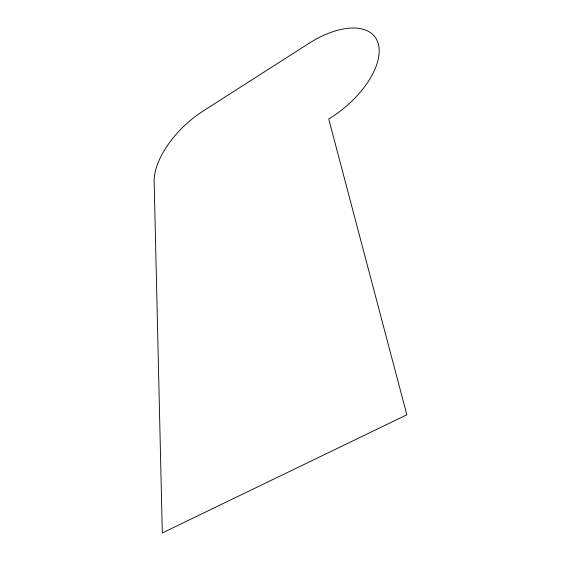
<?xml version="1.0" encoding="UTF-8"?>
<svg xmlns="http://www.w3.org/2000/svg" width="561" height="561" viewBox="0 0 561 561"><rect width="100%" height="100%" fill="white"/><g stroke="black" fill="none" stroke-linecap="round" stroke-linejoin="round"><path stroke-width="0.84" d="M308.767 43.477L203.047 111.085A66.633 33.905 -43.4 0 0 154.156 181.54L162.318 532.95L406.844 414.796L328.718 118.995A70.097 36.619 -38.9 0 0 378.366 44.081A70.097 36.619 -38.9 0 0 308.767 43.477"/></g></svg>
